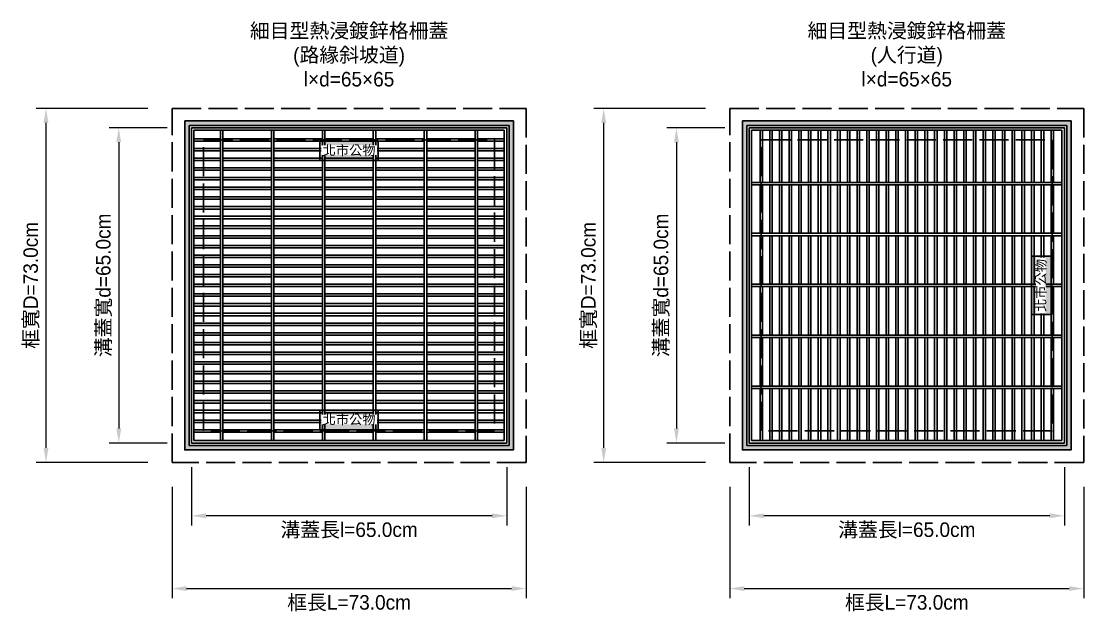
# Model space of a CAD drawing. Extents: x -8520 to 1950, y -2159 to 466.
# Drawn here: x 513.6 to 732.7, y -417.7 to -295.7 of the extents above; entities that cross this region are included whole.
import ezdxf

# ---------------------------------------------------------------- set-up
doc = ezdxf.new("R2010")
doc.units = 0
doc.header["$MEASUREMENT"] = 0
doc.linetypes.add('ACAD_ISO02W100', pattern=[15, 12, -3])
doc.layers.add('三、3.文字-註解文字', color=2, linetype='Continuous')
doc.layers.add('二、6.繪圖-其他施作項目', color=35, linetype='Continuous', lineweight=30)
doc.styles.get("Standard").update_dxf_attribs({"font": 'kaiu.ttf', "height": 2})
doc.styles.add('註解文字', font='MS PGothic.ttf', dxfattribs={"height": 3})
doc.dimstyles.new('註解文字', dxfattribs={"dimtxt": 3, "dimasz": 3, "dimexe": 2, "dimexo": 5, "dimgap": 1, "dimtad": 2, "dimzin": 0, "dimdsep": 46, "dimtxsty": '註解文字', "dimcen": 0.1, "dimclrd": 256, "dimclre": 256, "dimclrt": 256, "dimadec": 0, "dimazin": 0, "dimtfac": 1, "dimtofl": 0, "dimtmove": 0, "dimatfit": 3, "dimfxl": 15, "dimtolj": 1, "dimtzin": 0, "dimlwd": -1, "dimlwe": -1, "dimarcsym": 1})

# ---------------------------------------------------------------- blocks, each defined once
blk = doc.blocks.new('*D39')
at = {"layer": 'Defpoints', "color": 0, "transparency": 16777216}
for p in [(548.72, -317.69), (533.72, -382.69), (548.72, -382.69)]:
    blk.add_point(p, dxfattribs=at)
at = {"layer": '三、3.文字-註解文字', "transparency": 16777216}
for p, q in [((543.72, -317.69), (531.72, -317.69)), ((533.72, -320.69), (533.72, -379.69)), ((543.72, -382.69), (531.72, -382.69))]:
    blk.add_line(p, q, dxfattribs=at)
for points in [[(533.22, -320.69), (534.22, -320.69), (533.72, -317.69)], [(533.22, -379.69), (534.22, -379.69), (533.72, -382.69)]]:
    blk.add_solid(points, dxfattribs=at)
at = {"layer": '三、3.文字-註解文字', "transparency": 16777216, "insert": (530.69, -350.19), "char_height": 3, "attachment_point": 5, "rotation": 90, "style": '註解文字'}
blk.add_mtext('\\A1;溝蓋寬{\\fMS PGothic|b0|i0|c128|p34;d=65.0cm}', dxfattribs=at)
blk = doc.blocks.new('*D40')
at = {"layer": 'Defpoints', "color": 0, "transparency": 16777216}
for p in [(548.72, -382.69), (613.72, -382.69), (548.72, -397.69)]:
    blk.add_point(p, dxfattribs=at)
at = {"layer": '三、3.文字-註解文字', "transparency": 16777216}
for p, q in [((548.72, -387.69), (548.72, -399.69)), ((613.72, -387.69), (613.72, -399.69)), ((610.72, -397.69), (551.72, -397.69))]:
    blk.add_line(p, q, dxfattribs=at)
for points in [[(551.72, -397.19), (551.72, -398.19), (548.72, -397.69)], [(610.72, -397.19), (610.72, -398.19), (613.72, -397.69)]]:
    blk.add_solid(points, dxfattribs=at)
at = {"layer": '三、3.文字-註解文字', "transparency": 16777216, "insert": (581.22, -400.72), "char_height": 3, "attachment_point": 5, "style": '註解文字'}
blk.add_mtext('\\A1;溝蓋長l{\\fMS PGothic|b0|i0|c128|p34;=65.0cm}', dxfattribs=at)
blk = doc.blocks.new('*D14')
at = {"layer": 'Defpoints', "color": 0, "transparency": 16777216}
for p in [(663.72, -317.69), (648.72, -382.69), (663.72, -382.69)]:
    blk.add_point(p, dxfattribs=at)
at = {"layer": '三、3.文字-註解文字', "transparency": 16777216}
for p, q in [((658.72, -317.69), (646.72, -317.69)), ((648.72, -320.69), (648.72, -379.69)), ((658.72, -382.69), (646.72, -382.69))]:
    blk.add_line(p, q, dxfattribs=at)
for points in [[(648.22, -320.69), (649.22, -320.69), (648.72, -317.69)], [(648.22, -379.69), (649.22, -379.69), (648.72, -382.69)]]:
    blk.add_solid(points, dxfattribs=at)
at = {"layer": '三、3.文字-註解文字', "transparency": 16777216, "insert": (645.69, -350.19), "char_height": 3, "attachment_point": 5, "rotation": 90, "style": '註解文字'}
blk.add_mtext('\\A1;溝蓋寬d=65.0cm', dxfattribs=at)
blk = doc.blocks.new('*D15')
at = {"layer": 'Defpoints', "color": 0, "transparency": 16777216}
for p in [(663.72, -382.69), (728.72, -382.69), (663.72, -397.69)]:
    blk.add_point(p, dxfattribs=at)
at = {"layer": '三、3.文字-註解文字', "transparency": 16777216}
for p, q in [((663.72, -387.69), (663.72, -399.69)), ((728.72, -387.69), (728.72, -399.69)), ((725.72, -397.69), (666.72, -397.69))]:
    blk.add_line(p, q, dxfattribs=at)
for points in [[(666.72, -397.19), (666.72, -398.19), (663.72, -397.69)], [(725.72, -397.19), (725.72, -398.19), (728.72, -397.69)]]:
    blk.add_solid(points, dxfattribs=at)
at = {"layer": '三、3.文字-註解文字', "transparency": 16777216, "insert": (696.22, -400.72), "char_height": 3, "attachment_point": 5, "style": '註解文字'}
blk.add_mtext('\\A1;{\\fMS PGothic|b0|i0|c128|p34;溝蓋長l}={\\fMS PGothic|b0|i0|c128|p34;65.0cm}', dxfattribs=at)
blk = doc.blocks.new('*D23')
at = {"layer": 'Defpoints', "color": 0, "transparency": 16777216}
for p in [(544.72, -386.69), (617.72, -386.69), (617.72, -412.69)]:
    blk.add_point(p, dxfattribs=at)
at = {"layer": '三、3.文字-註解文字', "transparency": 16777216}
for p, q in [((544.72, -391.69), (544.72, -414.69)), ((617.72, -391.69), (617.72, -414.69)), ((547.72, -412.69), (614.72, -412.69))]:
    blk.add_line(p, q, dxfattribs=at)
for points in [[(547.72, -412.19), (547.72, -413.19), (544.72, -412.69)], [(614.72, -412.19), (614.72, -413.19), (617.72, -412.69)]]:
    blk.add_solid(points, dxfattribs=at)
at = {"layer": '三、3.文字-註解文字', "transparency": 16777216, "insert": (581.22, -415.71), "char_height": 3, "attachment_point": 5, "style": '註解文字'}
blk.add_mtext('\\A1;框長L=73.0cm', dxfattribs=at)
blk = doc.blocks.new('*D24')
at = {"layer": 'Defpoints', "color": 0, "transparency": 16777216}
for p in [(633.72, -313.69), (659.72, -313.69), (659.72, -386.69)]:
    blk.add_point(p, dxfattribs=at)
at = {"layer": '三、3.文字-註解文字', "transparency": 16777216}
for p, q in [((654.72, -313.69), (631.72, -313.69)), ((633.72, -383.69), (633.72, -316.69)), ((654.72, -386.69), (631.72, -386.69))]:
    blk.add_line(p, q, dxfattribs=at)
for points in [[(633.22, -316.69), (634.22, -316.69), (633.72, -313.69)], [(633.22, -383.69), (634.22, -383.69), (633.72, -386.69)]]:
    blk.add_solid(points, dxfattribs=at)
at = {"layer": '三、3.文字-註解文字', "transparency": 16777216, "insert": (630.72, -350.19), "char_height": 3, "attachment_point": 5, "rotation": 90, "style": '註解文字'}
blk.add_mtext('\\A1;框{\\fMS PGothic|b0|i0|c128|p34;寬D=73.0cm}', dxfattribs=at)
blk = doc.blocks.new('*D25')
at = {"layer": 'Defpoints', "color": 0, "transparency": 16777216}
for p in [(659.72, -386.69), (732.72, -386.69), (732.72, -412.69)]:
    blk.add_point(p, dxfattribs=at)
at = {"layer": '三、3.文字-註解文字', "transparency": 16777216}
for p, q in [((659.72, -391.69), (659.72, -414.69)), ((732.72, -391.69), (732.72, -414.69)), ((662.72, -412.69), (729.72, -412.69))]:
    blk.add_line(p, q, dxfattribs=at)
for points in [[(662.72, -412.19), (662.72, -413.19), (659.72, -412.69)], [(729.72, -412.19), (729.72, -413.19), (732.72, -412.69)]]:
    blk.add_solid(points, dxfattribs=at)
at = {"layer": '三、3.文字-註解文字', "transparency": 16777216, "insert": (696.22, -415.71), "char_height": 3, "attachment_point": 5, "style": '註解文字'}
blk.add_mtext('\\A1;框長L=73.0cm', dxfattribs=at)
blk = doc.blocks.new('*D28')
at = {"layer": 'Defpoints', "color": 0, "transparency": 16777216}
for p in [(518.72, -313.69), (544.72, -313.69), (544.72, -386.69)]:
    blk.add_point(p, dxfattribs=at)
at = {"layer": '三、3.文字-註解文字', "transparency": 16777216}
for p, q in [((539.72, -313.69), (516.72, -313.69)), ((518.72, -383.69), (518.72, -316.69)), ((539.72, -386.69), (516.72, -386.69))]:
    blk.add_line(p, q, dxfattribs=at)
for points in [[(518.22, -316.69), (519.22, -316.69), (518.72, -313.69)], [(518.22, -383.69), (519.22, -383.69), (518.72, -386.69)]]:
    blk.add_solid(points, dxfattribs=at)
at = {"layer": '三、3.文字-註解文字', "transparency": 16777216, "insert": (515.72, -350.19), "char_height": 3, "attachment_point": 5, "rotation": 90, "style": '註解文字'}
blk.add_mtext('\\A1;框{\\fMS PGothic|b0|i0|c128|p34;寬D=73.0cm}', dxfattribs=at)

msp = doc.modelspace()

# ---------------------------------------------------------------- hatches: boundary and pattern name
at = {"layer": '二、6.繪圖-其他施作項目'}
h = msp.add_hatch(color=256, dxfattribs=at)
h.dxf.hatch_style = 1
h.paths.add_polyline_path([(587.216, -324.44), (587.216, -320.44), (575.216, -320.44), (575.216, -324.44)])
h = msp.add_hatch(color=256, dxfattribs=at)
h.dxf.hatch_style = 1
h.paths.add_polyline_path([(725.966, -344.19), (721.966, -344.19), (721.966, -356.19), (725.966, -356.19)])
h = msp.add_hatch(color=256, dxfattribs=at)
h.dxf.hatch_style = 1
h.paths.add_polyline_path([(587.216, -379.94), (587.216, -375.94), (575.216, -375.94), (575.216, -379.94)])

# ---------------------------------------------------------------- linework, layer by layer
for points in [[(548.716, -317.69), (613.716, -317.69), (613.716, -382.69), (548.716, -382.69)], [(663.716, -317.69), (728.716, -317.69), (728.716, -382.69), (663.716, -382.69)], [(575.216, -320.44), (587.216, -320.44), (587.216, -324.44), (575.216, -324.44)], [(721.966, -356.19), (721.966, -344.19), (725.966, -344.19), (725.966, -356.19)], [(575.216, -375.94), (587.216, -375.94), (587.216, -379.94), (575.216, -379.94)]]:
    msp.add_lwpolyline(points, close=True, dxfattribs=at)
for points in [[(549.216, -318.19), (613.216, -318.19)], [(549.216, -382.19), (549.216, -318.19)], [(554.716, -318.19), (554.716, -382.19)], [(555.216, -318.19), (555.216, -382.19)], [(565.216, -318.19), (565.216, -382.19)], [(565.716, -318.19), (565.716, -382.19)], [(575.716, -318.19), (575.716, -382.19)], [(576.216, -318.19), (576.216, -382.19)], [(586.216, -382.19), (586.216, -318.19)], [(586.716, -382.19), (586.716, -318.19)], [(596.716, -382.19), (596.716, -318.19)], [(597.216, -382.19), (597.216, -318.19)], [(607.216, -382.19), (607.216, -318.19)], [(607.716, -382.19), (607.716, -318.19)], [(613.216, -318.19), (613.216, -382.19)], [(664.216, -318.19), (728.216, -318.19)], [(664.216, -382.19), (664.216, -318.19)], [(665.966, -328.94), (665.966, -318.19)], [(666.466, -328.94), (666.466, -318.19)], [(667.966, -328.94), (667.966, -318.19)], [(668.466, -328.94), (668.466, -318.19)], [(669.966, -328.94), (669.966, -318.19)], [(670.466, -328.94), (670.466, -318.19)], [(671.966, -328.94), (671.966, -318.19)], [(672.466, -328.94), (672.466, -318.19)], [(673.966, -328.94), (673.966, -318.19)], [(674.466, -328.94), (674.466, -318.19)], [(675.966, -328.94), (675.966, -318.19)], [(676.466, -328.94), (676.466, -318.19)], [(677.966, -328.94), (677.966, -318.19)], [(678.466, -328.94), (678.466, -318.19)], [(679.966, -328.94), (679.966, -318.19)], [(680.466, -328.94), (680.466, -318.19)], [(681.966, -328.94), (681.966, -318.19)], [(682.466, -328.94), (682.466, -318.19)], [(683.966, -328.94), (683.966, -318.19)], [(684.466, -328.94), (684.466, -318.19)], [(685.966, -328.94), (685.966, -318.19)], [(686.466, -328.94), (686.466, -318.19)], [(687.966, -328.94), (687.966, -318.19)], [(688.466, -328.94), (688.466, -318.19)], [(689.966, -328.94), (689.966, -318.19)], [(690.466, -328.94), (690.466, -318.19)], [(691.966, -328.94), (691.966, -318.19)], [(692.466, -328.94), (692.466, -318.19)], [(693.966, -328.94), (693.966, -318.19)], [(694.466, -328.94), (694.466, -318.19)], [(695.966, -328.94), (695.966, -318.19)], [(696.466, -328.94), (696.466, -318.19)], [(697.966, -328.94), (697.966, -318.19)], [(698.466, -328.94), (698.466, -318.19)], [(699.966, -328.94), (699.966, -318.19)], [(700.466, -328.94), (700.466, -318.19)], [(701.966, -328.94), (701.966, -318.19)], [(702.466, -328.94), (702.466, -318.19)], [(703.966, -328.94), (703.966, -318.19)], [(704.466, -328.94), (704.466, -318.19)], [(705.966, -328.94), (705.966, -318.19)], [(706.466, -328.94), (706.466, -318.19)], [(707.966, -328.94), (707.966, -318.19)], [(708.466, -328.94), (708.466, -318.19)], [(709.966, -328.94), (709.966, -318.19)], [(710.466, -328.94), (710.466, -318.19)], [(711.966, -328.94), (711.966, -318.19)], [(712.466, -328.94), (712.466, -318.19)], [(713.966, -328.94), (713.966, -318.19)], [(714.466, -328.94), (714.466, -318.19)], [(715.966, -328.94), (715.966, -318.19)], [(716.466, -328.94), (716.466, -318.19)], [(717.966, -328.94), (717.966, -318.19)], [(718.466, -328.94), (718.466, -318.19)], [(719.966, -328.94), (719.966, -318.19)], [(720.466, -328.94), (720.466, -318.19)], [(721.966, -328.94), (721.966, -318.19)], [(722.466, -328.94), (722.466, -318.19)], [(723.966, -318.19), (723.966, -328.94)], [(724.466, -318.19), (724.466, -328.94)], [(725.966, -318.19), (725.966, -328.94)], [(726.466, -318.19), (726.466, -328.94)], [(728.216, -318.19), (728.216, -382.19)], [(549.216, -319.94), (554.716, -319.94)], [(549.216, -320.44), (554.716, -320.44)], [(554.716, -321.94), (549.216, -321.94)], [(555.216, -319.94), (565.216, -319.94)], [(555.216, -320.44), (565.216, -320.44)], [(565.216, -321.94), (555.216, -321.94)], [(565.716, -319.94), (575.716, -319.94)], [(565.716, -320.44), (575.716, -320.44)], [(575.716, -321.94), (565.716, -321.94)], [(576.216, -319.94), (586.216, -319.94)], [(576.216, -320.44), (586.216, -320.44)], [(586.216, -321.94), (576.216, -321.94)], [(586.716, -319.94), (596.716, -319.94)], [(586.716, -320.44), (596.716, -320.44)], [(596.716, -321.94), (586.716, -321.94)], [(597.216, -319.94), (607.216, -319.94)], [(597.216, -320.44), (607.216, -320.44)], [(607.216, -321.94), (597.216, -321.94)], [(607.716, -319.94), (613.216, -319.94)], [(607.716, -320.44), (613.216, -320.44)], [(613.216, -321.94), (607.716, -321.94)], [(554.716, -322.44), (549.216, -322.44)], [(554.716, -323.94), (549.216, -323.94)], [(565.216, -322.44), (555.216, -322.44)], [(565.216, -323.94), (555.216, -323.94)], [(575.716, -322.44), (565.716, -322.44)], [(575.716, -323.94), (565.716, -323.94)], [(586.216, -322.44), (576.216, -322.44)], [(586.216, -323.94), (576.216, -323.94)], [(596.716, -322.44), (586.716, -322.44)], [(596.716, -323.94), (586.716, -323.94)], [(607.216, -322.44), (597.216, -322.44)], [(607.216, -323.94), (597.216, -323.94)], [(613.216, -322.44), (607.716, -322.44)], [(613.216, -323.94), (607.716, -323.94)], [(554.716, -324.44), (549.216, -324.44)], [(554.716, -325.94), (549.216, -325.94)], [(554.716, -326.44), (549.216, -326.44)], [(565.216, -324.44), (555.216, -324.44)], [(565.216, -325.94), (555.216, -325.94)], [(565.216, -326.44), (555.216, -326.44)], [(575.716, -324.44), (565.716, -324.44)], [(575.716, -325.94), (565.716, -325.94)], [(575.716, -326.44), (565.716, -326.44)], [(586.216, -324.44), (576.216, -324.44)], [(586.216, -325.94), (576.216, -325.94)], [(586.216, -326.44), (576.216, -326.44)], [(596.716, -324.44), (586.716, -324.44)], [(596.716, -325.94), (586.716, -325.94)], [(596.716, -326.44), (586.716, -326.44)], [(607.216, -324.44), (597.216, -324.44)], [(607.216, -325.94), (597.216, -325.94)], [(607.216, -326.44), (597.216, -326.44)], [(613.216, -324.44), (607.716, -324.44)], [(613.216, -325.94), (607.716, -325.94)], [(613.216, -326.44), (607.716, -326.44)], [(554.716, -327.94), (549.216, -327.94)], [(554.716, -328.44), (549.216, -328.44)], [(565.216, -327.94), (555.216, -327.94)], [(565.216, -328.44), (555.216, -328.44)], [(575.716, -327.94), (565.716, -327.94)], [(575.716, -328.44), (565.716, -328.44)], [(586.216, -327.94), (576.216, -327.94)], [(586.216, -328.44), (576.216, -328.44)], [(596.716, -327.94), (586.716, -327.94)], [(596.716, -328.44), (586.716, -328.44)], [(607.216, -327.94), (597.216, -327.94)], [(607.216, -328.44), (597.216, -328.44)], [(613.216, -327.94), (607.716, -327.94)], [(613.216, -328.44), (607.716, -328.44)], [(554.716, -329.94), (549.216, -329.94)], [(554.716, -330.44), (549.216, -330.44)], [(565.216, -329.94), (555.216, -329.94)], [(565.216, -330.44), (555.216, -330.44)], [(575.716, -329.94), (565.716, -329.94)], [(575.716, -330.44), (565.716, -330.44)], [(586.216, -329.94), (576.216, -329.94)], [(586.216, -330.44), (576.216, -330.44)], [(596.716, -329.94), (586.716, -329.94)], [(596.716, -330.44), (586.716, -330.44)], [(607.216, -329.94), (597.216, -329.94)], [(607.216, -330.44), (597.216, -330.44)], [(613.216, -329.94), (607.716, -329.94)], [(613.216, -330.44), (607.716, -330.44)], [(664.216, -328.94), (728.216, -328.94)], [(664.216, -329.44), (728.216, -329.44)], [(665.966, -339.44), (665.966, -329.44)], [(666.466, -339.44), (666.466, -329.44)], [(667.966, -339.44), (667.966, -329.44)], [(668.466, -339.44), (668.466, -329.44)], [(669.966, -339.44), (669.966, -329.44)], [(670.466, -339.44), (670.466, -329.44)], [(671.966, -339.44), (671.966, -329.44)], [(672.466, -339.44), (672.466, -329.44)], [(673.966, -339.44), (673.966, -329.44)], [(674.466, -339.44), (674.466, -329.44)], [(675.966, -339.44), (675.966, -329.44)], [(676.466, -339.44), (676.466, -329.44)], [(677.966, -339.44), (677.966, -329.44)], [(678.466, -339.44), (678.466, -329.44)], [(679.966, -339.44), (679.966, -329.44)], [(680.466, -339.44), (680.466, -329.44)], [(681.966, -339.44), (681.966, -329.44)], [(682.466, -339.44), (682.466, -329.44)], [(683.966, -339.44), (683.966, -329.44)], [(684.466, -339.44), (684.466, -329.44)], [(685.966, -339.44), (685.966, -329.44)], [(686.466, -339.44), (686.466, -329.44)], [(687.966, -339.44), (687.966, -329.44)], [(688.466, -339.44), (688.466, -329.44)], [(689.966, -339.44), (689.966, -329.44)], [(690.466, -339.44), (690.466, -329.44)], [(691.966, -339.44), (691.966, -329.44)], [(692.466, -339.44), (692.466, -329.44)], [(693.966, -339.44), (693.966, -329.44)], [(694.466, -339.44), (694.466, -329.44)], [(695.966, -339.44), (695.966, -329.44)], [(696.466, -339.44), (696.466, -329.44)], [(697.966, -339.44), (697.966, -329.44)], [(698.466, -339.44), (698.466, -329.44)], [(699.966, -339.44), (699.966, -329.44)], [(700.466, -339.44), (700.466, -329.44)], [(701.966, -339.44), (701.966, -329.44)], [(702.466, -339.44), (702.466, -329.44)], [(703.966, -339.44), (703.966, -329.44)], [(704.466, -339.44), (704.466, -329.44)], [(705.966, -339.44), (705.966, -329.44)], [(706.466, -339.44), (706.466, -329.44)], [(707.966, -339.44), (707.966, -329.44)], [(708.466, -339.44), (708.466, -329.44)], [(709.966, -339.44), (709.966, -329.44)], [(710.466, -339.44), (710.466, -329.44)], [(711.966, -339.44), (711.966, -329.44)], [(712.466, -339.44), (712.466, -329.44)], [(713.966, -339.44), (713.966, -329.44)], [(714.466, -339.44), (714.466, -329.44)], [(715.966, -339.44), (715.966, -329.44)], [(716.466, -339.44), (716.466, -329.44)], [(717.966, -339.44), (717.966, -329.44)], [(718.466, -339.44), (718.466, -329.44)], [(719.966, -339.44), (719.966, -329.44)], [(720.466, -339.44), (720.466, -329.44)], [(721.966, -339.44), (721.966, -329.44)], [(722.466, -339.44), (722.466, -329.44)], [(723.966, -329.44), (723.966, -339.44)], [(724.466, -329.44), (724.466, -339.44)], [(725.966, -329.44), (725.966, -339.44)], [(726.466, -329.44), (726.466, -339.44)], [(554.716, -331.94), (549.216, -331.94)], [(554.716, -332.44), (549.216, -332.44)], [(565.216, -331.94), (555.216, -331.94)], [(565.216, -332.44), (555.216, -332.44)], [(575.716, -331.94), (565.716, -331.94)], [(575.716, -332.44), (565.716, -332.44)], [(586.216, -331.94), (576.216, -331.94)], [(586.216, -332.44), (576.216, -332.44)], [(596.716, -331.94), (586.716, -331.94)], [(596.716, -332.44), (586.716, -332.44)], [(607.216, -331.94), (597.216, -331.94)], [(607.216, -332.44), (597.216, -332.44)], [(613.216, -331.94), (607.716, -331.94)], [(613.216, -332.44), (607.716, -332.44)], [(554.716, -333.94), (549.216, -333.94)], [(554.716, -334.44), (549.216, -334.44)], [(565.216, -333.94), (555.216, -333.94)], [(565.216, -334.44), (555.216, -334.44)], [(575.716, -333.94), (565.716, -333.94)], [(575.716, -334.44), (565.716, -334.44)], [(586.216, -333.94), (576.216, -333.94)], [(586.216, -334.44), (576.216, -334.44)], [(596.716, -333.94), (586.716, -333.94)], [(596.716, -334.44), (586.716, -334.44)], [(607.216, -333.94), (597.216, -333.94)], [(607.216, -334.44), (597.216, -334.44)], [(613.216, -333.94), (607.716, -333.94)], [(613.216, -334.44), (607.716, -334.44)], [(554.716, -335.94), (549.216, -335.94)], [(554.716, -336.44), (549.216, -336.44)], [(565.216, -335.94), (555.216, -335.94)], [(565.216, -336.44), (555.216, -336.44)], [(575.716, -335.94), (565.716, -335.94)], [(575.716, -336.44), (565.716, -336.44)], [(586.216, -335.94), (576.216, -335.94)], [(586.216, -336.44), (576.216, -336.44)], [(596.716, -335.94), (586.716, -335.94)], [(596.716, -336.44), (586.716, -336.44)], [(607.216, -335.94), (597.216, -335.94)], [(607.216, -336.44), (597.216, -336.44)], [(613.216, -335.94), (607.716, -335.94)], [(613.216, -336.44), (607.716, -336.44)], [(554.716, -337.94), (549.216, -337.94)], [(554.716, -338.44), (549.216, -338.44)], [(565.216, -337.94), (555.216, -337.94)], [(565.216, -338.44), (555.216, -338.44)], [(575.716, -337.94), (565.716, -337.94)], [(575.716, -338.44), (565.716, -338.44)], [(586.216, -337.94), (576.216, -337.94)], [(586.216, -338.44), (576.216, -338.44)], [(596.716, -337.94), (586.716, -337.94)], [(596.716, -338.44), (586.716, -338.44)], [(607.216, -337.94), (597.216, -337.94)], [(607.216, -338.44), (597.216, -338.44)], [(613.216, -337.94), (607.716, -337.94)], [(613.216, -338.44), (607.716, -338.44)], [(664.216, -339.44), (728.216, -339.44)], [(554.716, -339.94), (549.216, -339.94)], [(554.716, -340.44), (549.216, -340.44)], [(565.216, -339.94), (555.216, -339.94)], [(565.216, -340.44), (555.216, -340.44)], [(575.716, -339.94), (565.716, -339.94)], [(575.716, -340.44), (565.716, -340.44)], [(586.216, -339.94), (576.216, -339.94)], [(586.216, -340.44), (576.216, -340.44)], [(596.716, -339.94), (586.716, -339.94)], [(596.716, -340.44), (586.716, -340.44)], [(607.216, -339.94), (597.216, -339.94)], [(607.216, -340.44), (597.216, -340.44)], [(613.216, -339.94), (607.716, -339.94)], [(613.216, -340.44), (607.716, -340.44)], [(664.216, -339.94), (728.216, -339.94)], [(665.966, -349.94), (665.966, -339.94)], [(666.466, -349.94), (666.466, -339.94)], [(667.966, -349.94), (667.966, -339.94)], [(668.466, -349.94), (668.466, -339.94)], [(669.966, -349.94), (669.966, -339.94)], [(670.466, -349.94), (670.466, -339.94)], [(671.966, -349.94), (671.966, -339.94)], [(672.466, -349.94), (672.466, -339.94)], [(673.966, -349.94), (673.966, -339.94)], [(674.466, -349.94), (674.466, -339.94)], [(675.966, -349.94), (675.966, -339.94)], [(676.466, -349.94), (676.466, -339.94)], [(677.966, -349.94), (677.966, -339.94)], [(678.466, -349.94), (678.466, -339.94)], [(679.966, -349.94), (679.966, -339.94)], [(680.466, -349.94), (680.466, -339.94)], [(681.966, -349.94), (681.966, -339.94)], [(682.466, -349.94), (682.466, -339.94)], [(683.966, -349.94), (683.966, -339.94)], [(684.466, -349.94), (684.466, -339.94)], [(685.966, -349.94), (685.966, -339.94)], [(686.466, -349.94), (686.466, -339.94)], [(687.966, -349.94), (687.966, -339.94)], [(688.466, -349.94), (688.466, -339.94)], [(689.966, -349.94), (689.966, -339.94)], [(690.466, -349.94), (690.466, -339.94)], [(691.966, -349.94), (691.966, -339.94)], [(692.466, -349.94), (692.466, -339.94)], [(693.966, -349.94), (693.966, -339.94)], [(694.466, -349.94), (694.466, -339.94)], [(695.966, -349.94), (695.966, -339.94)], [(696.466, -349.94), (696.466, -339.94)], [(697.966, -349.94), (697.966, -339.94)], [(698.466, -349.94), (698.466, -339.94)], [(699.966, -349.94), (699.966, -339.94)], [(700.466, -349.94), (700.466, -339.94)], [(701.966, -349.94), (701.966, -339.94)], [(702.466, -349.94), (702.466, -339.94)], [(703.966, -349.94), (703.966, -339.94)], [(704.466, -349.94), (704.466, -339.94)], [(705.966, -349.94), (705.966, -339.94)], [(706.466, -349.94), (706.466, -339.94)], [(707.966, -349.94), (707.966, -339.94)], [(708.466, -349.94), (708.466, -339.94)], [(709.966, -349.94), (709.966, -339.94)], [(710.466, -349.94), (710.466, -339.94)], [(711.966, -349.94), (711.966, -339.94)], [(712.466, -349.94), (712.466, -339.94)], [(713.966, -349.94), (713.966, -339.94)], [(714.466, -349.94), (714.466, -339.94)], [(715.966, -349.94), (715.966, -339.94)], [(716.466, -349.94), (716.466, -339.94)], [(717.966, -349.94), (717.966, -339.94)], [(718.466, -349.94), (718.466, -339.94)], [(719.966, -349.94), (719.966, -339.94)], [(720.466, -349.94), (720.466, -339.94)], [(721.966, -349.94), (721.966, -339.94)], [(722.466, -349.94), (722.466, -339.94)], [(723.966, -339.94), (723.966, -349.94)], [(724.466, -339.94), (724.466, -349.94)], [(725.966, -339.94), (725.966, -349.94)], [(726.466, -339.94), (726.466, -349.94)], [(554.716, -341.94), (549.216, -341.94)], [(554.716, -342.44), (549.216, -342.44)], [(554.716, -343.94), (549.216, -343.94)], [(565.216, -341.94), (555.216, -341.94)], [(565.216, -342.44), (555.216, -342.44)], [(565.216, -343.94), (555.216, -343.94)], [(575.716, -341.94), (565.716, -341.94)], [(575.716, -342.44), (565.716, -342.44)], [(575.716, -343.94), (565.716, -343.94)], [(586.216, -341.94), (576.216, -341.94)], [(586.216, -342.44), (576.216, -342.44)], [(586.216, -343.94), (576.216, -343.94)], [(596.716, -341.94), (586.716, -341.94)], [(596.716, -342.44), (586.716, -342.44)], [(596.716, -343.94), (586.716, -343.94)], [(607.216, -341.94), (597.216, -341.94)], [(607.216, -342.44), (597.216, -342.44)], [(607.216, -343.94), (597.216, -343.94)], [(613.216, -341.94), (607.716, -341.94)], [(613.216, -342.44), (607.716, -342.44)], [(613.216, -343.94), (607.716, -343.94)], [(554.716, -344.44), (549.216, -344.44)], [(554.716, -345.94), (549.216, -345.94)], [(565.216, -344.44), (555.216, -344.44)], [(565.216, -345.94), (555.216, -345.94)], [(575.716, -344.44), (565.716, -344.44)], [(575.716, -345.94), (565.716, -345.94)], [(586.216, -344.44), (576.216, -344.44)], [(586.216, -345.94), (576.216, -345.94)], [(596.716, -344.44), (586.716, -344.44)], [(596.716, -345.94), (586.716, -345.94)], [(607.216, -344.44), (597.216, -344.44)], [(607.216, -345.94), (597.216, -345.94)], [(613.216, -344.44), (607.716, -344.44)], [(613.216, -345.94), (607.716, -345.94)], [(554.716, -346.44), (549.216, -346.44)], [(554.716, -347.94), (549.216, -347.94)], [(565.216, -346.44), (555.216, -346.44)], [(565.216, -347.94), (555.216, -347.94)], [(575.716, -346.44), (565.716, -346.44)], [(575.716, -347.94), (565.716, -347.94)], [(586.216, -346.44), (576.216, -346.44)], [(586.216, -347.94), (576.216, -347.94)], [(596.716, -346.44), (586.716, -346.44)], [(596.716, -347.94), (586.716, -347.94)], [(607.216, -346.44), (597.216, -346.44)], [(607.216, -347.94), (597.216, -347.94)], [(613.216, -346.44), (607.716, -346.44)], [(613.216, -347.94), (607.716, -347.94)], [(554.716, -348.44), (549.216, -348.44)], [(554.716, -349.94), (549.216, -349.94)], [(554.716, -350.44), (549.216, -350.44)], [(565.216, -348.44), (555.216, -348.44)], [(565.216, -349.94), (555.216, -349.94)], [(565.216, -350.44), (555.216, -350.44)], [(575.716, -348.44), (565.716, -348.44)], [(575.716, -349.94), (565.716, -349.94)], [(575.716, -350.44), (565.716, -350.44)], [(586.216, -348.44), (576.216, -348.44)], [(586.216, -349.94), (576.216, -349.94)], [(586.216, -350.44), (576.216, -350.44)], [(596.716, -348.44), (586.716, -348.44)], [(596.716, -349.94), (586.716, -349.94)], [(596.716, -350.44), (586.716, -350.44)], [(607.216, -348.44), (597.216, -348.44)], [(607.216, -349.94), (597.216, -349.94)], [(607.216, -350.44), (597.216, -350.44)], [(613.216, -348.44), (607.716, -348.44)], [(613.216, -349.94), (607.716, -349.94)], [(613.216, -350.44), (607.716, -350.44)], [(664.216, -349.94), (728.216, -349.94)], [(728.216, -350.44), (664.216, -350.44)], [(665.966, -360.44), (665.966, -350.44)], [(666.466, -360.44), (666.466, -350.44)], [(667.966, -360.44), (667.966, -350.44)], [(668.466, -360.44), (668.466, -350.44)], [(669.966, -360.44), (669.966, -350.44)], [(670.466, -360.44), (670.466, -350.44)], [(671.966, -360.44), (671.966, -350.44)], [(672.466, -360.44), (672.466, -350.44)], [(673.966, -360.44), (673.966, -350.44)], [(674.466, -360.44), (674.466, -350.44)], [(675.966, -360.44), (675.966, -350.44)], [(676.466, -360.44), (676.466, -350.44)], [(677.966, -360.44), (677.966, -350.44)], [(678.466, -360.44), (678.466, -350.44)], [(679.966, -360.44), (679.966, -350.44)], [(680.466, -360.44), (680.466, -350.44)], [(681.966, -360.44), (681.966, -350.44)], [(682.466, -360.44), (682.466, -350.44)], [(683.966, -360.44), (683.966, -350.44)], [(684.466, -360.44), (684.466, -350.44)], [(685.966, -360.44), (685.966, -350.44)], [(686.466, -360.44), (686.466, -350.44)], [(687.966, -360.44), (687.966, -350.44)], [(688.466, -360.44), (688.466, -350.44)], [(689.966, -360.44), (689.966, -350.44)], [(690.466, -360.44), (690.466, -350.44)], [(691.966, -360.44), (691.966, -350.44)], [(692.466, -360.44), (692.466, -350.44)], [(693.966, -360.44), (693.966, -350.44)], [(694.466, -360.44), (694.466, -350.44)], [(695.966, -360.44), (695.966, -350.44)], [(696.466, -360.44), (696.466, -350.44)], [(697.966, -360.44), (697.966, -350.44)], [(698.466, -360.44), (698.466, -350.44)], [(699.966, -360.44), (699.966, -350.44)], [(700.466, -360.44), (700.466, -350.44)], [(701.966, -360.44), (701.966, -350.44)], [(702.466, -360.44), (702.466, -350.44)], [(703.966, -360.44), (703.966, -350.44)], [(704.466, -360.44), (704.466, -350.44)], [(705.966, -360.44), (705.966, -350.44)], [(706.466, -360.44), (706.466, -350.44)], [(707.966, -360.44), (707.966, -350.44)], [(708.466, -360.44), (708.466, -350.44)], [(709.966, -360.44), (709.966, -350.44)], [(710.466, -360.44), (710.466, -350.44)], [(711.966, -360.44), (711.966, -350.44)], [(712.466, -360.44), (712.466, -350.44)], [(713.966, -360.44), (713.966, -350.44)], [(714.466, -360.44), (714.466, -350.44)], [(715.966, -360.44), (715.966, -350.44)], [(716.466, -360.44), (716.466, -350.44)], [(717.966, -360.44), (717.966, -350.44)], [(718.466, -360.44), (718.466, -350.44)], [(719.966, -360.44), (719.966, -350.44)], [(720.466, -360.44), (720.466, -350.44)], [(721.966, -360.44), (721.966, -350.44)], [(722.466, -360.44), (722.466, -350.44)], [(723.966, -350.44), (723.966, -360.44)], [(724.466, -350.44), (724.466, -360.44)], [(725.966, -350.44), (725.966, -360.44)], [(726.466, -350.44), (726.466, -360.44)], [(554.716, -351.94), (549.216, -351.94)], [(554.716, -352.44), (549.216, -352.44)], [(565.216, -351.94), (555.216, -351.94)], [(565.216, -352.44), (555.216, -352.44)], [(575.716, -351.94), (565.716, -351.94)], [(575.716, -352.44), (565.716, -352.44)], [(586.216, -351.94), (576.216, -351.94)], [(586.216, -352.44), (576.216, -352.44)], [(596.716, -351.94), (586.716, -351.94)], [(596.716, -352.44), (586.716, -352.44)], [(607.216, -351.94), (597.216, -351.94)], [(607.216, -352.44), (597.216, -352.44)], [(613.216, -351.94), (607.716, -351.94)], [(613.216, -352.44), (607.716, -352.44)], [(554.716, -353.94), (549.216, -353.94)], [(554.716, -354.44), (549.216, -354.44)], [(565.216, -353.94), (555.216, -353.94)], [(565.216, -354.44), (555.216, -354.44)], [(575.716, -353.94), (565.716, -353.94)], [(575.716, -354.44), (565.716, -354.44)], [(586.216, -353.94), (576.216, -353.94)], [(586.216, -354.44), (576.216, -354.44)], [(596.716, -353.94), (586.716, -353.94)], [(596.716, -354.44), (586.716, -354.44)], [(607.216, -353.94), (597.216, -353.94)], [(607.216, -354.44), (597.216, -354.44)], [(613.216, -353.94), (607.716, -353.94)], [(613.216, -354.44), (607.716, -354.44)], [(554.716, -355.94), (549.216, -355.94)], [(554.716, -356.44), (549.216, -356.44)], [(565.216, -355.94), (555.216, -355.94)], [(565.216, -356.44), (555.216, -356.44)], [(575.716, -355.94), (565.716, -355.94)], [(575.716, -356.44), (565.716, -356.44)], [(586.216, -355.94), (576.216, -355.94)], [(586.216, -356.44), (576.216, -356.44)], [(596.716, -355.94), (586.716, -355.94)], [(596.716, -356.44), (586.716, -356.44)], [(607.216, -355.94), (597.216, -355.94)], [(607.216, -356.44), (597.216, -356.44)], [(613.216, -355.94), (607.716, -355.94)], [(613.216, -356.44), (607.716, -356.44)], [(554.716, -357.94), (549.216, -357.94)], [(554.716, -358.44), (549.216, -358.44)], [(565.216, -357.94), (555.216, -357.94)], [(565.216, -358.44), (555.216, -358.44)], [(575.716, -357.94), (565.716, -357.94)], [(575.716, -358.44), (565.716, -358.44)], [(586.216, -357.94), (576.216, -357.94)], [(586.216, -358.44), (576.216, -358.44)], [(596.716, -357.94), (586.716, -357.94)], [(596.716, -358.44), (586.716, -358.44)], [(607.216, -357.94), (597.216, -357.94)], [(607.216, -358.44), (597.216, -358.44)], [(613.216, -357.94), (607.716, -357.94)], [(613.216, -358.44), (607.716, -358.44)], [(554.716, -359.94), (549.216, -359.94)], [(554.716, -360.44), (549.216, -360.44)], [(565.216, -359.94), (555.216, -359.94)], [(565.216, -360.44), (555.216, -360.44)], [(575.716, -359.94), (565.716, -359.94)], [(575.716, -360.44), (565.716, -360.44)], [(586.216, -359.94), (576.216, -359.94)], [(586.216, -360.44), (576.216, -360.44)], [(596.716, -359.94), (586.716, -359.94)], [(596.716, -360.44), (586.716, -360.44)], [(607.216, -359.94), (597.216, -359.94)], [(607.216, -360.44), (597.216, -360.44)], [(613.216, -359.94), (607.716, -359.94)], [(613.216, -360.44), (607.716, -360.44)], [(728.216, -360.44), (664.216, -360.44)], [(728.216, -360.94), (664.216, -360.94)], [(665.966, -370.94), (665.966, -360.94)], [(666.466, -370.94), (666.466, -360.94)], [(667.966, -370.94), (667.966, -360.94)], [(668.466, -370.94), (668.466, -360.94)], [(669.966, -370.94), (669.966, -360.94)], [(670.466, -370.94), (670.466, -360.94)], [(671.966, -370.94), (671.966, -360.94)], [(672.466, -370.94), (672.466, -360.94)], [(673.966, -370.94), (673.966, -360.94)], [(674.466, -370.94), (674.466, -360.94)], [(675.966, -370.94), (675.966, -360.94)], [(676.466, -370.94), (676.466, -360.94)], [(677.966, -370.94), (677.966, -360.94)], [(678.466, -370.94), (678.466, -360.94)], [(679.966, -370.94), (679.966, -360.94)], [(680.466, -370.94), (680.466, -360.94)], [(681.966, -370.94), (681.966, -360.94)], [(682.466, -370.94), (682.466, -360.94)], [(683.966, -370.94), (683.966, -360.94)], [(684.466, -370.94), (684.466, -360.94)], [(685.966, -370.94), (685.966, -360.94)], [(686.466, -370.94), (686.466, -360.94)], [(687.966, -370.94), (687.966, -360.94)], [(688.466, -370.94), (688.466, -360.94)], [(689.966, -370.94), (689.966, -360.94)], [(690.466, -370.94), (690.466, -360.94)], [(691.966, -370.94), (691.966, -360.94)], [(692.466, -370.94), (692.466, -360.94)], [(693.966, -370.94), (693.966, -360.94)], [(694.466, -370.94), (694.466, -360.94)], [(695.966, -370.94), (695.966, -360.94)], [(696.466, -370.94), (696.466, -360.94)], [(697.966, -370.94), (697.966, -360.94)], [(698.466, -370.94), (698.466, -360.94)], [(699.966, -370.94), (699.966, -360.94)], [(700.466, -370.94), (700.466, -360.94)], [(701.966, -370.94), (701.966, -360.94)], [(702.466, -370.94), (702.466, -360.94)], [(703.966, -370.94), (703.966, -360.94)], [(704.466, -370.94), (704.466, -360.94)], [(705.966, -370.94), (705.966, -360.94)], [(706.466, -370.94), (706.466, -360.94)], [(707.966, -370.94), (707.966, -360.94)], [(708.466, -370.94), (708.466, -360.94)], [(709.966, -370.94), (709.966, -360.94)], [(710.466, -370.94), (710.466, -360.94)], [(711.966, -370.94), (711.966, -360.94)], [(712.466, -370.94), (712.466, -360.94)], [(713.966, -370.94), (713.966, -360.94)], [(714.466, -370.94), (714.466, -360.94)], [(715.966, -370.94), (715.966, -360.94)], [(716.466, -370.94), (716.466, -360.94)], [(717.966, -370.94), (717.966, -360.94)], [(718.466, -370.94), (718.466, -360.94)], [(719.966, -370.94), (719.966, -360.94)], [(720.466, -370.94), (720.466, -360.94)], [(721.966, -370.94), (721.966, -360.94)], [(722.466, -370.94), (722.466, -360.94)], [(723.966, -360.94), (723.966, -370.94)], [(724.466, -360.94), (724.466, -370.94)], [(725.966, -360.94), (725.966, -370.94)], [(726.466, -360.94), (726.466, -370.94)], [(554.716, -361.94), (549.216, -361.94)], [(554.716, -362.44), (549.216, -362.44)], [(565.216, -361.94), (555.216, -361.94)], [(565.216, -362.44), (555.216, -362.44)], [(575.716, -361.94), (565.716, -361.94)], [(575.716, -362.44), (565.716, -362.44)], [(586.216, -361.94), (576.216, -361.94)], [(586.216, -362.44), (576.216, -362.44)], [(596.716, -361.94), (586.716, -361.94)], [(596.716, -362.44), (586.716, -362.44)], [(607.216, -361.94), (597.216, -361.94)], [(607.216, -362.44), (597.216, -362.44)], [(613.216, -361.94), (607.716, -361.94)], [(613.216, -362.44), (607.716, -362.44)], [(554.716, -363.94), (549.216, -363.94)], [(554.716, -364.44), (549.216, -364.44)], [(565.216, -363.94), (555.216, -363.94)], [(565.216, -364.44), (555.216, -364.44)], [(575.716, -363.94), (565.716, -363.94)], [(575.716, -364.44), (565.716, -364.44)], [(586.216, -363.94), (576.216, -363.94)], [(586.216, -364.44), (576.216, -364.44)], [(596.716, -363.94), (586.716, -363.94)], [(596.716, -364.44), (586.716, -364.44)], [(607.216, -363.94), (597.216, -363.94)], [(607.216, -364.44), (597.216, -364.44)], [(613.216, -363.94), (607.716, -363.94)], [(613.216, -364.44), (607.716, -364.44)], [(554.716, -365.94), (549.216, -365.94)], [(554.716, -366.44), (549.216, -366.44)], [(554.716, -367.94), (549.216, -367.94)], [(565.216, -365.94), (555.216, -365.94)], [(565.216, -366.44), (555.216, -366.44)], [(565.216, -367.94), (555.216, -367.94)], [(575.716, -365.94), (565.716, -365.94)], [(575.716, -366.44), (565.716, -366.44)], [(575.716, -367.94), (565.716, -367.94)], [(586.216, -365.94), (576.216, -365.94)], [(586.216, -366.44), (576.216, -366.44)], [(586.216, -367.94), (576.216, -367.94)], [(596.716, -365.94), (586.716, -365.94)], [(596.716, -366.44), (586.716, -366.44)], [(596.716, -367.94), (586.716, -367.94)], [(607.216, -365.94), (597.216, -365.94)], [(607.216, -366.44), (597.216, -366.44)], [(607.216, -367.94), (597.216, -367.94)], [(613.216, -365.94), (607.716, -365.94)], [(613.216, -366.44), (607.716, -366.44)], [(613.216, -367.94), (607.716, -367.94)], [(554.716, -368.44), (549.216, -368.44)], [(554.716, -369.94), (549.216, -369.94)], [(565.216, -368.44), (555.216, -368.44)], [(565.216, -369.94), (555.216, -369.94)], [(575.716, -368.44), (565.716, -368.44)], [(575.716, -369.94), (565.716, -369.94)], [(586.216, -368.44), (576.216, -368.44)], [(586.216, -369.94), (576.216, -369.94)], [(596.716, -368.44), (586.716, -368.44)], [(596.716, -369.94), (586.716, -369.94)], [(607.216, -368.44), (597.216, -368.44)], [(607.216, -369.94), (597.216, -369.94)], [(613.216, -368.44), (607.716, -368.44)], [(613.216, -369.94), (607.716, -369.94)], [(554.716, -370.44), (549.216, -370.44)], [(554.716, -371.94), (549.216, -371.94)], [(554.716, -372.44), (549.216, -372.44)], [(565.216, -370.44), (555.216, -370.44)], [(565.216, -371.94), (555.216, -371.94)], [(565.216, -372.44), (555.216, -372.44)], [(575.716, -370.44), (565.716, -370.44)], [(575.716, -371.94), (565.716, -371.94)], [(575.716, -372.44), (565.716, -372.44)], [(586.216, -370.44), (576.216, -370.44)], [(586.216, -371.94), (576.216, -371.94)], [(586.216, -372.44), (576.216, -372.44)], [(596.716, -370.44), (586.716, -370.44)], [(596.716, -371.94), (586.716, -371.94)], [(596.716, -372.44), (586.716, -372.44)], [(607.216, -370.44), (597.216, -370.44)], [(607.216, -371.94), (597.216, -371.94)], [(607.216, -372.44), (597.216, -372.44)], [(613.216, -370.44), (607.716, -370.44)], [(613.216, -371.94), (607.716, -371.94)], [(613.216, -372.44), (607.716, -372.44)], [(728.216, -370.94), (664.216, -370.94)], [(728.216, -371.44), (664.216, -371.44)], [(665.966, -382.19), (665.966, -371.44)], [(666.466, -382.19), (666.466, -371.44)], [(667.966, -382.19), (667.966, -371.44)], [(668.466, -382.19), (668.466, -371.44)], [(669.966, -382.19), (669.966, -371.44)], [(670.466, -382.19), (670.466, -371.44)], [(671.966, -382.19), (671.966, -371.44)], [(672.466, -382.19), (672.466, -371.44)], [(673.966, -382.19), (673.966, -371.44)], [(674.466, -382.19), (674.466, -371.44)], [(675.966, -382.19), (675.966, -371.44)], [(676.466, -382.19), (676.466, -371.44)], [(677.966, -382.19), (677.966, -371.44)], [(678.466, -382.19), (678.466, -371.44)], [(679.966, -382.19), (679.966, -371.44)], [(680.466, -382.19), (680.466, -371.44)], [(681.966, -382.19), (681.966, -371.44)], [(682.466, -382.19), (682.466, -371.44)], [(683.966, -382.19), (683.966, -371.44)], [(684.466, -382.19), (684.466, -371.44)], [(685.966, -382.19), (685.966, -371.44)], [(686.466, -382.19), (686.466, -371.44)], [(687.966, -382.19), (687.966, -371.44)], [(688.466, -382.19), (688.466, -371.44)], [(689.966, -382.19), (689.966, -371.44)], [(690.466, -382.19), (690.466, -371.44)], [(691.966, -382.19), (691.966, -371.44)], [(692.466, -382.19), (692.466, -371.44)], [(693.966, -382.19), (693.966, -371.44)], [(694.466, -382.19), (694.466, -371.44)], [(695.966, -382.19), (695.966, -371.44)], [(696.466, -382.19), (696.466, -371.44)], [(697.966, -382.19), (697.966, -371.44)], [(698.466, -382.19), (698.466, -371.44)], [(699.966, -382.19), (699.966, -371.44)], [(700.466, -382.19), (700.466, -371.44)], [(701.966, -382.19), (701.966, -371.44)], [(702.466, -382.19), (702.466, -371.44)], [(703.966, -382.19), (703.966, -371.44)], [(704.466, -382.19), (704.466, -371.44)], [(705.966, -382.19), (705.966, -371.44)], [(706.466, -382.19), (706.466, -371.44)], [(707.966, -382.19), (707.966, -371.44)], [(708.466, -382.19), (708.466, -371.44)], [(709.966, -382.19), (709.966, -371.44)], [(710.466, -382.19), (710.466, -371.44)], [(711.966, -382.19), (711.966, -371.44)], [(712.466, -382.19), (712.466, -371.44)], [(713.966, -382.19), (713.966, -371.44)], [(714.466, -382.19), (714.466, -371.44)], [(715.966, -382.19), (715.966, -371.44)], [(716.466, -382.19), (716.466, -371.44)], [(717.966, -382.19), (717.966, -371.44)], [(718.466, -382.19), (718.466, -371.44)], [(719.966, -382.19), (719.966, -371.44)], [(720.466, -382.19), (720.466, -371.44)], [(721.966, -382.19), (721.966, -371.44)], [(722.466, -382.19), (722.466, -371.44)], [(723.966, -371.44), (723.966, -382.19)], [(724.466, -371.44), (724.466, -382.19)], [(725.966, -371.44), (725.966, -382.19)], [(726.466, -371.44), (726.466, -382.19)], [(554.716, -373.94), (549.216, -373.94)], [(554.716, -374.44), (549.216, -374.44)], [(565.216, -373.94), (555.216, -373.94)], [(565.216, -374.44), (555.216, -374.44)], [(575.716, -373.94), (565.716, -373.94)], [(575.716, -374.44), (565.716, -374.44)], [(586.216, -373.94), (576.216, -373.94)], [(586.216, -374.44), (576.216, -374.44)], [(596.716, -373.94), (586.716, -373.94)], [(596.716, -374.44), (586.716, -374.44)], [(607.216, -373.94), (597.216, -373.94)], [(607.216, -374.44), (597.216, -374.44)], [(613.216, -373.94), (607.716, -373.94)], [(613.216, -374.44), (607.716, -374.44)], [(554.716, -375.94), (549.216, -375.94)], [(554.716, -376.44), (549.216, -376.44)], [(565.216, -375.94), (555.216, -375.94)], [(565.216, -376.44), (555.216, -376.44)], [(575.716, -375.94), (565.716, -375.94)], [(575.716, -376.44), (565.716, -376.44)], [(586.216, -375.94), (576.216, -375.94)], [(586.216, -376.44), (576.216, -376.44)], [(596.716, -375.94), (586.716, -375.94)], [(596.716, -376.44), (586.716, -376.44)], [(607.216, -375.94), (597.216, -375.94)], [(607.216, -376.44), (597.216, -376.44)], [(613.216, -375.94), (607.716, -375.94)], [(613.216, -376.44), (607.716, -376.44)], [(554.716, -377.94), (549.216, -377.94)], [(554.716, -378.44), (549.216, -378.44)], [(565.216, -377.94), (555.216, -377.94)], [(565.216, -378.44), (555.216, -378.44)], [(575.716, -377.94), (565.716, -377.94)], [(575.716, -378.44), (565.716, -378.44)], [(586.216, -377.94), (576.216, -377.94)], [(586.216, -378.44), (576.216, -378.44)], [(596.716, -377.94), (586.716, -377.94)], [(596.716, -378.44), (586.716, -378.44)], [(607.216, -377.94), (597.216, -377.94)], [(607.216, -378.44), (597.216, -378.44)], [(613.216, -377.94), (607.716, -377.94)], [(613.216, -378.44), (607.716, -378.44)], [(554.716, -379.94), (549.216, -379.94)], [(554.716, -380.44), (549.216, -380.44)], [(565.216, -379.94), (555.216, -379.94)], [(565.216, -380.44), (555.216, -380.44)], [(575.716, -379.94), (565.716, -379.94)], [(575.716, -380.44), (565.716, -380.44)], [(586.216, -379.94), (576.216, -379.94)], [(586.216, -380.44), (576.216, -380.44)], [(596.716, -379.94), (586.716, -379.94)], [(596.716, -380.44), (586.716, -380.44)], [(607.216, -379.94), (597.216, -379.94)], [(607.216, -380.44), (597.216, -380.44)], [(613.216, -379.94), (607.716, -379.94)], [(613.216, -380.44), (607.716, -380.44)], [(613.216, -382.19), (549.216, -382.19)], [(728.216, -382.19), (664.216, -382.19)]]:
    msp.add_lwpolyline(points, dxfattribs=at)

# ---------------------------------------------------------------- texts
at = {"layer": '三、3.文字-註解文字', "char_height": 3, "attachment_point": 5, "style": '註解文字'}
for s, insert in [('{\\fMS PGothic|b0|i0|c128|p34;細目型熱浸鍍鋅格柵蓋\\P(路緣斜坡道)\\P}l{\\fMS PGothic|b0|i0|c128|p34;×d=65×65}', (581.216, -302.69)), ('{\\fMS PGothic|b0|i0|c128|p34;細目型熱浸鍍鋅格柵蓋\\P(人行道)\\P}l{\\fMS PGothic|b0|i0|c128|p34;×d=65×65}', (696.216, -302.69))]:
    msp.add_mtext_dynamic_manual_height_columns(s, width=47.50959, gutter_width=15, heights=[0], dxfattribs=dict(at, insert=insert))

# ---------------------------------------------------------------- dimensions: what is measured, and where the dimension line sits
at = {"layer": '三、3.文字-註解文字'}
for base, p1, p2, text, picture, middle in [((518.716, -313.69), (544.716, -386.69), (544.716, -313.69), '框{\\fMS PGothic|b0|i0|c128|p34;寬D=73.0cm}', '*D28', (515.721, -350.19)), ((633.716, -313.69), (659.716, -386.69), (659.716, -313.69), '框{\\fMS PGothic|b0|i0|c128|p34;寬D=73.0cm}', '*D24', (630.721, -350.19)), ((533.716, -382.69), (548.716, -317.69), (548.716, -382.69), '溝蓋寬{\\fMS PGothic|b0|i0|c128|p34;d=65.0cm}', '*D39', (530.687, -350.19)), ((648.716, -382.69), (663.716, -317.69), (663.716, -382.69), '溝蓋寬d=65.0cm', '*D14', (645.687, -350.19))]:
    dim = msp.add_linear_dim(base=base, p1=p1, p2=p2, angle=90, text=text, dimstyle='註解文字', dxfattribs=at)
    dim.commit()
    dim.dimension.update_dxf_attribs({"geometry": picture, "text_midpoint": middle})
for base, p1, p2, text, picture, middle in [((548.716, -397.69), (613.716, -382.69), (548.716, -382.69), '溝蓋長l{\\fMS PGothic|b0|i0|c128|p34;=65.0cm}', '*D40', (581.216, -400.718)), ((663.716, -397.69), (728.716, -382.69), (663.716, -382.69), '{\\fMS PGothic|b0|i0|c128|p34;溝蓋長l}={\\fMS PGothic|b0|i0|c128|p34;65.0cm}', '*D15', (696.216, -400.718)), ((617.716, -412.69), (544.716, -386.69), (617.716, -386.69), '框長L=73.0cm', '*D23', (581.216, -415.71)), ((732.716, -412.69), (659.716, -386.69), (732.716, -386.69), '框長L=73.0cm', '*D25', (696.216, -415.71))]:
    dim = msp.add_linear_dim(base=base, p1=p1, p2=p2, text=text, dimstyle='註解文字', dxfattribs=at)
    dim.commit()
    dim.dimension.update_dxf_attribs({"geometry": picture, "text_midpoint": middle})

# ---------------------------------------------------------------- next in the draw order: texts
at = {"layer": '二、6.繪圖-其他施作項目', "char_height": 2, "attachment_point": 5, "bg_fill": 3, "box_fill_scale": 1, "bg_fill_color": 256, "bg_fill_transparency": 0}
for insert in [(581.216, -322.44), (581.216, -377.94)]:
    msp.add_mtext_dynamic_manual_height_columns('北市公物', width=11.50445, gutter_width=10, heights=[0], dxfattribs=dict(at, insert=insert))
at = {"layer": '二、6.繪圖-其他施作項目', "insert": (723.966, -350.19), "char_height": 2, "attachment_point": 5, "rotation": 90, "bg_fill": 3, "box_fill_scale": 1, "bg_fill_color": 256, "bg_fill_transparency": 0}
msp.add_mtext_dynamic_manual_height_columns('北市公物', width=11.50445, gutter_width=10, heights=[0], dxfattribs=at)

# ---------------------------------------------------------------- next in the draw order: hatches: boundary and pattern name
at = {"layer": '二、6.繪圖-其他施作項目'}
h = msp.add_hatch(color=256, dxfattribs=at)
h.dxf.hatch_style = 1
h.paths.add_polyline_path([(547.316, -384.09), (615.116, -384.09), (615.116, -316.29), (547.316, -316.29)])
h.paths.add_polyline_path([(548.216, -383.19), (614.216, -383.19), (614.216, -317.19), (548.216, -317.19)], flags=16)
h = msp.add_hatch(color=256, dxfattribs=at)
h.dxf.hatch_style = 1
h.paths.add_polyline_path([(662.316, -384.09), (730.116, -384.09), (730.116, -316.29), (662.316, -316.29)])
h.paths.add_polyline_path([(663.216, -383.19), (729.216, -383.19), (729.216, -317.19), (663.216, -317.19)], flags=16)

# ---------------------------------------------------------------- next in the draw order: linework, layer by layer
at = {"layer": '二、6.繪圖-其他施作項目', "linetype": 'ACAD_ISO02W100', "ltscale": 0.5}
for points in [[(544.716, -313.69), (617.716, -313.69), (617.716, -386.69), (544.716, -386.69)], [(659.716, -313.69), (732.716, -313.69), (732.716, -386.69), (659.716, -386.69)], [(551.216, -320.19), (611.216, -320.19), (611.216, -380.19), (551.216, -380.19)], [(666.216, -320.19), (726.216, -320.19), (726.216, -380.19), (666.216, -380.19)]]:
    msp.add_lwpolyline(points, close=True, dxfattribs=at)
at = {"layer": '二、6.繪圖-其他施作項目'}
for points in [[(547.316, -316.29), (615.116, -316.29), (615.116, -384.09), (547.316, -384.09)], [(548.216, -317.19), (614.216, -317.19), (614.216, -383.19), (548.216, -383.19)], [(662.316, -316.29), (730.116, -316.29), (730.116, -384.09), (662.316, -384.09)], [(663.216, -317.19), (729.216, -317.19), (729.216, -383.19), (663.216, -383.19)]]:
    msp.add_lwpolyline(points, close=True, dxfattribs=at)

doc.saveas('drawing.dxf')
